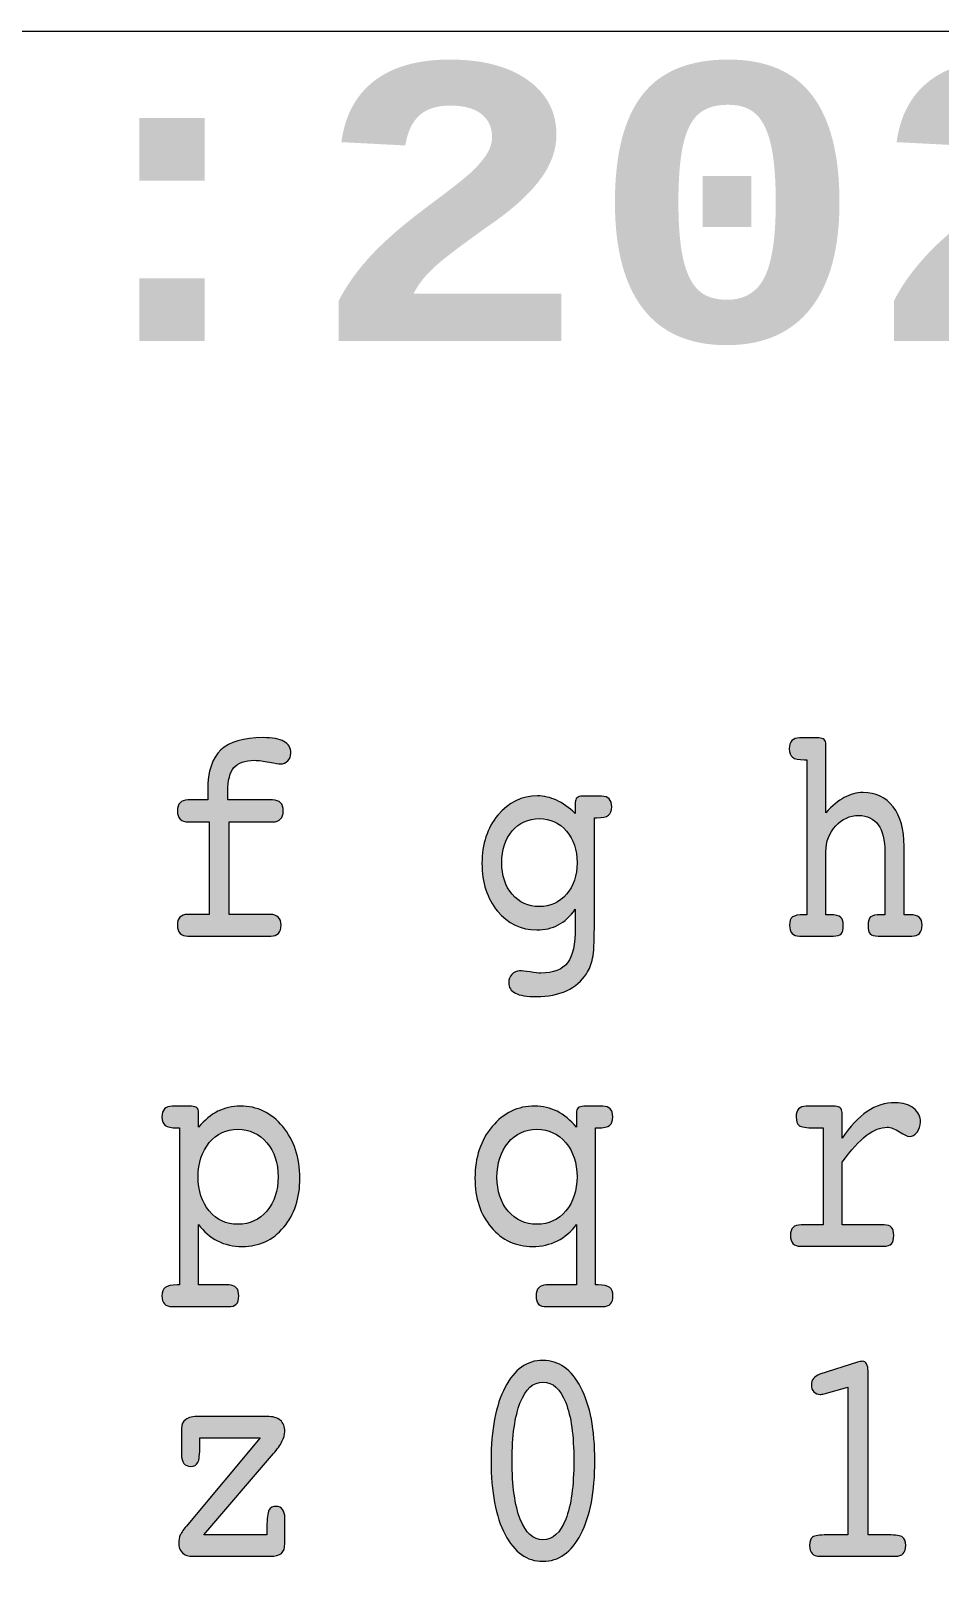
# Model space of a CAD drawing. Header units: inches. Extents: x 3 to 262, y 196 to 297.
# Drawn here: x 62.06 to 90.38, y 242.65 to 291.28 of the extents above; entities that cross this region are included whole.
import ezdxf

# ---------------------------------------------------------------- set-up
doc = ezdxf.new("R2010")
doc.units = ezdxf.units.IN
doc.header["$MEASUREMENT"] = 0
doc.layers.add('Engrave', color=7, linetype='Continuous')
doc.layers.add('LaserCut', color=7, linetype='Continuous')

msp = doc.modelspace()

# ---------------------------------------------------------------- hatches: boundary and pattern name
at = {"layer": 'Engrave', "true_color": 0xffffff}
h = msp.add_hatch(color=7, dxfattribs=at)
h.dxf.hatch_style = 2
edge = h.paths.add_edge_path()
edge.add_spline(control_points=[(69.512, 263.757), (69.62, 263.757), (69.702, 263.729), (69.76, 263.672), (69.816, 263.616), (69.844, 263.532), (69.844, 263.422), (69.844, 263.309), (69.817, 263.224), (69.763, 263.168), (69.709, 263.111), (69.631, 263.083), (69.528, 263.083), (69.528, 263.083), (66.944, 263.083), (66.944, 263.083), (66.836, 263.083), (66.754, 263.111), (66.697, 263.168), (66.64, 263.224), (66.612, 263.309), (66.612, 263.422), (66.612, 263.532), (66.639, 263.616), (66.693, 263.672), (66.747, 263.729), (66.825, 263.757), (66.928, 263.757), (66.928, 263.757), (67.6, 263.757), (67.6, 263.757), (67.6, 263.757), (67.6, 266.64), (67.6, 266.64), (67.6, 266.64), (66.952, 266.64), (66.952, 266.64), (66.844, 266.64), (66.76, 266.67), (66.701, 266.729), (66.642, 266.789), (66.612, 266.874), (66.612, 266.984), (66.612, 267.097), (66.64, 267.182), (66.696, 267.239), (66.75, 267.295), (66.831, 267.324), (66.936, 267.324), (66.936, 267.324), (67.56, 267.324), (67.56, 267.324), (67.56, 267.324), (67.56, 267.644), (67.56, 267.644), (67.56, 268.214), (67.696, 268.627), (67.967, 268.883), (68.239, 269.139), (68.677, 269.267), (69.283, 269.267), (69.578, 269.267), (69.796, 269.228), (69.937, 269.149), (70.078, 269.071), (70.149, 268.948), (70.149, 268.781), (70.149, 268.684), (70.118, 268.604), (70.058, 268.541), (69.997, 268.478), (69.919, 268.446), (69.825, 268.446), (69.777, 268.446), (69.663, 268.465), (69.483, 268.503), (69.302, 268.541), (69.148, 268.56), (69.019, 268.56), (68.721, 268.56), (68.508, 268.485), (68.378, 268.336), (68.249, 268.186), (68.185, 267.939), (68.185, 267.592), (68.185, 267.592), (68.185, 267.324), (68.185, 267.324), (68.185, 267.324), (69.583, 267.324), (69.583, 267.324), (69.691, 267.324), (69.774, 267.295), (69.831, 267.239), (69.887, 267.182), (69.915, 267.097), (69.915, 266.984), (69.915, 266.877), (69.886, 266.793), (69.829, 266.732), (69.771, 266.67), (69.691, 266.64), (69.591, 266.64), (69.591, 266.64), (68.224, 266.64), (68.224, 266.64), (68.224, 266.64), (68.224, 263.757), (68.224, 263.757), (68.224, 263.757), (69.512, 263.757), (69.512, 263.757), (69.512, 263.757), (69.512, 263.757), (69.512, 263.757)], knot_values=[0, 0, 0, 0, 1, 1, 1, 2, 2, 2, 3, 3, 3, 4, 4, 4, 5, 5, 5, 6, 6, 6, 7, 7, 7, 8, 8, 8, 9, 9, 9, 10, 10, 10, 11, 11, 11, 12, 12, 12, 13, 13, 13, 14, 14, 14, 15, 15, 15, 16, 16, 16, 17, 17, 17, 18, 18, 18, 19, 19, 19, 20, 20, 20, 21, 21, 21, 22, 22, 22, 23, 23, 23, 24, 24, 24, 25, 25, 25, 26, 26, 26, 27, 27, 27, 28, 28, 28, 29, 29, 29, 30, 30, 30, 31, 31, 31, 32, 32, 32, 33, 33, 33, 34, 34, 34, 35, 35, 35, 36, 36, 36, 37, 37, 37, 38, 38, 38, 38], degree=3, periodic=1)
h = msp.add_hatch(color=7, dxfattribs=at)
h.dxf.hatch_style = 2
edge = h.paths.add_edge_path()
edge.add_spline(control_points=[(86.235, 263.748), (86.235, 263.748), (86.235, 268.578), (86.235, 268.578), (86.235, 268.578), (86.16, 268.578), (86.16, 268.578), (85.981, 268.578), (85.857, 268.604), (85.79, 268.654), (85.724, 268.705), (85.69, 268.792), (85.69, 268.918), (85.69, 269.031), (85.717, 269.117), (85.77, 269.173), (85.825, 269.23), (85.903, 269.258), (86.005, 269.258), (86.005, 269.258), (86.606, 269.258), (86.606, 269.258), (86.678, 269.258), (86.733, 269.241), (86.772, 269.206), (86.811, 269.172), (86.831, 269.124), (86.831, 269.065), (86.831, 269.065), (86.831, 266.928), (86.831, 266.928), (87.024, 267.141), (87.215, 267.299), (87.403, 267.402), (87.591, 267.504), (87.786, 267.555), (87.989, 267.555), (88.387, 267.555), (88.7, 267.407), (88.927, 267.111), (89.156, 266.816), (89.269, 266.407), (89.269, 265.885), (89.269, 265.885), (89.269, 263.748), (89.269, 263.748), (89.269, 263.748), (89.455, 263.748), (89.455, 263.748), (89.587, 263.748), (89.682, 263.722), (89.74, 263.67), (89.798, 263.618), (89.827, 263.536), (89.827, 263.422), (89.827, 263.309), (89.8, 263.224), (89.748, 263.168), (89.695, 263.111), (89.616, 263.083), (89.511, 263.083), (89.511, 263.083), (88.46, 263.083), (88.46, 263.083), (88.336, 263.083), (88.252, 263.107), (88.209, 263.156), (88.165, 263.204), (88.143, 263.293), (88.143, 263.422), (88.143, 263.548), (88.171, 263.634), (88.225, 263.68), (88.278, 263.725), (88.38, 263.748), (88.531, 263.748), (88.531, 263.748), (88.669, 263.748), (88.669, 263.748), (88.669, 263.748), (88.669, 265.71), (88.669, 265.71), (88.669, 266.078), (88.599, 266.359), (88.46, 266.553), (88.32, 266.746), (88.117, 266.842), (87.851, 266.842), (87.58, 266.842), (87.342, 266.734), (87.137, 266.517), (86.933, 266.3), (86.831, 266.031), (86.831, 265.71), (86.831, 265.71), (86.831, 263.748), (86.831, 263.748), (86.831, 263.748), (86.97, 263.748), (86.97, 263.748), (87.128, 263.748), (87.235, 263.724), (87.29, 263.677), (87.345, 263.63), (87.373, 263.545), (87.373, 263.422), (87.373, 263.293), (87.351, 263.204), (87.308, 263.156), (87.264, 263.107), (87.181, 263.083), (87.057, 263.083), (87.057, 263.083), (86.005, 263.083), (86.005, 263.083), (85.903, 263.083), (85.826, 263.111), (85.774, 263.168), (85.724, 263.224), (85.697, 263.309), (85.697, 263.422), (85.697, 263.548), (85.728, 263.634), (85.79, 263.68), (85.852, 263.725), (85.973, 263.748), (86.152, 263.748), (86.152, 263.748), (86.235, 263.748), (86.235, 263.748), (86.235, 263.748), (86.235, 263.748), (86.235, 263.748)], knot_values=[0, 0, 0, 0, 1, 1, 1, 2, 2, 2, 3, 3, 3, 4, 4, 4, 5, 5, 5, 6, 6, 6, 7, 7, 7, 8, 8, 8, 9, 9, 9, 10, 10, 10, 11, 11, 11, 12, 12, 12, 13, 13, 13, 14, 14, 14, 15, 15, 15, 16, 16, 16, 17, 17, 17, 18, 18, 18, 19, 19, 19, 20, 20, 20, 21, 21, 21, 22, 22, 22, 23, 23, 23, 24, 24, 24, 25, 25, 25, 26, 26, 26, 27, 27, 27, 28, 28, 28, 29, 29, 29, 30, 30, 30, 31, 31, 31, 32, 32, 32, 33, 33, 33, 34, 34, 34, 35, 35, 35, 36, 36, 36, 37, 37, 37, 38, 38, 38, 39, 39, 39, 40, 40, 40, 41, 41, 41, 42, 42, 42, 43, 43, 43, 44, 44, 44, 44], degree=3, periodic=1)
h = msp.add_hatch(color=7, dxfattribs=at)
h.dxf.hatch_style = 2
edge = h.paths.add_edge_path()
edge.add_spline(control_points=[(77.898, 266.743), (77.552, 266.743), (77.271, 266.616), (77.052, 266.361), (76.833, 266.107), (76.724, 265.776), (76.724, 265.371), (76.724, 264.971), (76.833, 264.643), (77.052, 264.387), (77.271, 264.131), (77.552, 264.003), (77.898, 264.003), (78.24, 264.003), (78.521, 264.131), (78.741, 264.387), (78.961, 264.643), (79.071, 264.971), (79.071, 265.371), (79.071, 265.77), (78.961, 266.099), (78.741, 266.357), (78.521, 266.615), (78.24, 266.743), (77.898, 266.743), (77.898, 266.743), (77.898, 266.743), (77.898, 266.743)], knot_values=[0, 0, 0, 0, 1, 1, 1, 2, 2, 2, 3, 3, 3, 4, 4, 4, 5, 5, 5, 6, 6, 6, 7, 7, 7, 8, 8, 8, 9, 9, 9, 9], degree=3, periodic=1)
edge = h.paths.add_edge_path()
edge.add_spline(control_points=[(79.612, 263.333), (79.612, 262.892), (79.594, 262.58), (79.557, 262.396), (79.52, 262.212), (79.457, 262.051), (79.367, 261.913), (79.22, 261.68), (79.013, 261.503), (78.747, 261.382), (78.481, 261.261), (78.168, 261.2), (77.807, 261.2), (77.506, 261.2), (77.287, 261.235), (77.149, 261.304), (77.01, 261.373), (76.941, 261.483), (76.941, 261.635), (76.941, 261.732), (76.975, 261.817), (77.042, 261.891), (77.109, 261.965), (77.189, 262.002), (77.281, 262.002), (77.352, 262.002), (77.461, 261.99), (77.609, 261.967), (77.756, 261.943), (77.869, 261.931), (77.945, 261.931), (78.334, 261.931), (78.611, 262.038), (78.775, 262.252), (78.938, 262.466), (79.019, 262.832), (79.019, 263.351), (79.019, 263.351), (79.019, 263.922), (79.019, 263.922), (78.859, 263.699), (78.681, 263.536), (78.486, 263.432), (78.292, 263.328), (78.067, 263.276), (77.814, 263.276), (77.322, 263.276), (76.914, 263.472), (76.591, 263.863), (76.269, 264.255), (76.108, 264.751), (76.108, 265.352), (76.108, 265.956), (76.274, 266.457), (76.605, 266.854), (76.937, 267.252), (77.348, 267.451), (77.838, 267.451), (78.041, 267.451), (78.239, 267.406), (78.433, 267.317), (78.627, 267.227), (78.822, 267.091), (79.019, 266.908), (79.019, 266.908), (79.019, 267.248), (79.019, 267.248), (79.019, 267.314), (79.037, 267.363), (79.073, 267.395), (79.108, 267.426), (79.165, 267.442), (79.241, 267.442), (79.241, 267.442), (79.838, 267.442), (79.838, 267.442), (79.943, 267.442), (80.022, 267.414), (80.075, 267.359), (80.127, 267.304), (80.153, 267.221), (80.153, 267.111), (80.153, 266.986), (80.121, 266.898), (80.055, 266.847), (79.989, 266.797), (79.865, 266.771), (79.684, 266.771), (79.684, 266.771), (79.612, 266.771), (79.612, 266.771), (79.612, 266.771), (79.612, 263.333), (79.612, 263.333), (79.612, 263.333), (79.612, 263.333), (79.612, 263.333)], knot_values=[0, 0, 0, 0, 1, 1, 1, 2, 2, 2, 3, 3, 3, 4, 4, 4, 5, 5, 5, 6, 6, 6, 7, 7, 7, 8, 8, 8, 9, 9, 9, 10, 10, 10, 11, 11, 11, 12, 12, 12, 13, 13, 13, 14, 14, 14, 15, 15, 15, 16, 16, 16, 17, 17, 17, 18, 18, 18, 19, 19, 19, 20, 20, 20, 21, 21, 21, 22, 22, 22, 23, 23, 23, 24, 24, 24, 25, 25, 25, 26, 26, 26, 27, 27, 27, 28, 28, 28, 29, 29, 29, 30, 30, 30, 31, 31, 31, 32, 32, 32, 32], degree=3, periodic=1)
h = msp.add_hatch(color=7, dxfattribs=at)
h.dxf.hatch_style = 2
edge = h.paths.add_edge_path()
edge.add_spline(control_points=[(67.276, 252.213), (67.276, 252.213), (68.224, 252.213), (68.224, 252.213), (68.324, 252.213), (68.399, 252.185), (68.45, 252.128), (68.499, 252.072), (68.525, 251.987), (68.525, 251.873), (68.525, 251.751), (68.5, 251.664), (68.451, 251.614), (68.403, 251.564), (68.317, 251.539), (68.193, 251.539), (68.193, 251.539), (66.45, 251.539), (66.45, 251.539), (66.345, 251.539), (66.265, 251.567), (66.211, 251.623), (66.157, 251.68), (66.13, 251.763), (66.13, 251.873), (66.13, 251.999), (66.164, 252.087), (66.231, 252.138), (66.298, 252.188), (66.423, 252.213), (66.604, 252.213), (66.604, 252.213), (66.68, 252.213), (66.68, 252.213), (66.68, 252.213), (66.68, 257.11), (66.68, 257.11), (66.68, 257.11), (66.604, 257.11), (66.604, 257.11), (66.423, 257.11), (66.298, 257.135), (66.231, 257.186), (66.164, 257.236), (66.13, 257.324), (66.13, 257.45), (66.13, 257.56), (66.157, 257.642), (66.211, 257.697), (66.265, 257.752), (66.345, 257.78), (66.45, 257.78), (66.45, 257.78), (67.051, 257.78), (67.051, 257.78), (67.13, 257.78), (67.187, 257.764), (67.223, 257.733), (67.258, 257.701), (67.276, 257.653), (67.276, 257.587), (67.276, 257.587), (67.276, 257.129), (67.276, 257.129), (67.455, 257.349), (67.653, 257.514), (67.871, 257.624), (68.088, 257.734), (68.322, 257.789), (68.572, 257.789), (69.102, 257.789), (69.544, 257.575), (69.9, 257.148), (70.256, 256.72), (70.433, 256.184), (70.433, 255.539), (70.433, 254.92), (70.265, 254.41), (69.928, 254.011), (69.59, 253.611), (69.159, 253.412), (68.635, 253.412), (68.356, 253.412), (68.099, 253.47), (67.865, 253.588), (67.631, 253.706), (67.434, 253.875), (67.276, 254.096), (67.276, 254.096), (67.276, 252.213), (67.276, 252.213), (67.276, 252.213), (67.276, 252.213), (67.276, 252.213)], knot_values=[0, 0, 0, 0, 1, 1, 1, 2, 2, 2, 3, 3, 3, 4, 4, 4, 5, 5, 5, 6, 6, 6, 7, 7, 7, 8, 8, 8, 9, 9, 9, 10, 10, 10, 11, 11, 11, 12, 12, 12, 13, 13, 13, 14, 14, 14, 15, 15, 15, 16, 16, 16, 17, 17, 17, 18, 18, 18, 19, 19, 19, 20, 20, 20, 21, 21, 21, 22, 22, 22, 23, 23, 23, 24, 24, 24, 25, 25, 25, 26, 26, 26, 27, 27, 27, 28, 28, 28, 29, 29, 29, 30, 30, 30, 31, 31, 31, 31], degree=3, periodic=1)
edge = h.paths.add_edge_path()
edge.add_spline(control_points=[(68.501, 254.105), (68.867, 254.105), (69.168, 254.243), (69.402, 254.518), (69.636, 254.793), (69.753, 255.149), (69.753, 255.586), (69.753, 256.014), (69.636, 256.367), (69.4, 256.645), (69.164, 256.924), (68.865, 257.063), (68.501, 257.063), (68.138, 257.063), (67.839, 256.925), (67.608, 256.648), (67.376, 256.371), (67.26, 256.017), (67.26, 255.586), (67.26, 255.152), (67.376, 254.797), (67.606, 254.52), (67.837, 254.243), (68.135, 254.105), (68.501, 254.105), (68.501, 254.105), (68.501, 254.105), (68.501, 254.105)], knot_values=[0, 0, 0, 0, 1, 1, 1, 2, 2, 2, 3, 3, 3, 4, 4, 4, 5, 5, 5, 6, 6, 6, 7, 7, 7, 8, 8, 8, 9, 9, 9, 9], degree=3, periodic=1)
h = msp.add_hatch(color=7, dxfattribs=at)
h.dxf.hatch_style = 2
edge = h.paths.add_edge_path()
edge.add_spline(control_points=[(76.577, 255.567), (76.577, 255.14), (76.694, 254.789), (76.925, 254.515), (77.157, 254.242), (77.456, 254.105), (77.823, 254.105), (78.188, 254.105), (78.488, 254.244), (78.722, 254.522), (78.955, 254.801), (79.071, 255.155), (79.071, 255.586), (79.071, 256.014), (78.955, 256.367), (78.722, 256.645), (78.488, 256.924), (78.188, 257.063), (77.823, 257.063), (77.454, 257.063), (77.154, 256.923), (76.923, 256.643), (76.693, 256.363), (76.577, 256.005), (76.577, 255.567), (76.577, 255.567), (76.577, 255.567), (76.577, 255.567)], knot_values=[0, 0, 0, 0, 1, 1, 1, 2, 2, 2, 3, 3, 3, 4, 4, 4, 5, 5, 5, 6, 6, 6, 7, 7, 7, 8, 8, 8, 9, 9, 9, 9], degree=3, periodic=1)
edge = h.paths.add_edge_path()
edge.add_spline(control_points=[(79.055, 252.213), (79.055, 252.213), (79.055, 254.096), (79.055, 254.096), (78.892, 253.875), (78.693, 253.706), (78.458, 253.588), (78.224, 253.47), (77.966, 253.412), (77.684, 253.412), (77.165, 253.412), (76.737, 253.611), (76.398, 254.011), (76.059, 254.41), (75.89, 254.92), (75.89, 255.539), (75.89, 256.187), (76.068, 256.724), (76.426, 257.15), (76.783, 257.576), (77.227, 257.789), (77.759, 257.789), (78.006, 257.789), (78.239, 257.734), (78.454, 257.624), (78.671, 257.514), (78.871, 257.349), (79.055, 257.129), (79.055, 257.129), (79.055, 257.587), (79.055, 257.587), (79.055, 257.653), (79.073, 257.701), (79.108, 257.733), (79.144, 257.764), (79.201, 257.78), (79.28, 257.78), (79.28, 257.78), (79.877, 257.78), (79.877, 257.78), (79.983, 257.78), (80.06, 257.753), (80.11, 257.7), (80.16, 257.646), (80.185, 257.563), (80.185, 257.45), (80.185, 257.324), (80.153, 257.236), (80.089, 257.186), (80.024, 257.135), (79.903, 257.11), (79.727, 257.11), (79.727, 257.11), (79.652, 257.11), (79.652, 257.11), (79.652, 257.11), (79.652, 252.213), (79.652, 252.213), (79.652, 252.213), (79.727, 252.213), (79.727, 252.213), (79.906, 252.213), (80.029, 252.188), (80.094, 252.138), (80.16, 252.087), (80.193, 251.999), (80.193, 251.873), (80.193, 251.763), (80.167, 251.68), (80.114, 251.623), (80.062, 251.567), (79.983, 251.539), (79.877, 251.539), (79.877, 251.539), (78.131, 251.539), (78.131, 251.539), (78.006, 251.539), (77.92, 251.564), (77.871, 251.614), (77.823, 251.664), (77.798, 251.751), (77.798, 251.873), (77.798, 251.987), (77.825, 252.072), (77.878, 252.128), (77.931, 252.185), (78.006, 252.213), (78.107, 252.213), (78.107, 252.213), (79.055, 252.213), (79.055, 252.213), (79.055, 252.213), (79.055, 252.213), (79.055, 252.213)], knot_values=[0, 0, 0, 0, 1, 1, 1, 2, 2, 2, 3, 3, 3, 4, 4, 4, 5, 5, 5, 6, 6, 6, 7, 7, 7, 8, 8, 8, 9, 9, 9, 10, 10, 10, 11, 11, 11, 12, 12, 12, 13, 13, 13, 14, 14, 14, 15, 15, 15, 16, 16, 16, 17, 17, 17, 18, 18, 18, 19, 19, 19, 20, 20, 20, 21, 21, 21, 22, 22, 22, 23, 23, 23, 24, 24, 24, 25, 25, 25, 26, 26, 26, 27, 27, 27, 28, 28, 28, 29, 29, 29, 30, 30, 30, 31, 31, 31, 31], degree=3, periodic=1)
h = msp.add_hatch(color=7, dxfattribs=at)
h.dxf.hatch_style = 2
edge = h.paths.add_edge_path()
edge.add_spline(control_points=[(87.334, 254.086), (87.334, 254.086), (88.646, 254.086), (88.646, 254.086), (88.748, 254.086), (88.823, 254.06), (88.872, 254.008), (88.921, 253.956), (88.945, 253.874), (88.945, 253.76), (88.945, 253.632), (88.923, 253.543), (88.876, 253.494), (88.83, 253.445), (88.746, 253.421), (88.622, 253.421), (88.622, 253.421), (86.037, 253.421), (86.037, 253.421), (85.935, 253.421), (85.856, 253.449), (85.804, 253.506), (85.752, 253.562), (85.725, 253.647), (85.725, 253.76), (85.725, 253.87), (85.752, 253.952), (85.806, 254.006), (85.86, 254.059), (85.944, 254.086), (86.057, 254.086), (86.057, 254.086), (86.745, 254.086), (86.745, 254.086), (86.745, 254.086), (86.745, 257.11), (86.745, 257.11), (86.745, 257.11), (86.476, 257.11), (86.476, 257.11), (86.22, 257.11), (86.061, 257.134), (85.998, 257.183), (85.935, 257.232), (85.903, 257.321), (85.903, 257.45), (85.903, 257.56), (85.929, 257.642), (85.981, 257.697), (86.031, 257.752), (86.109, 257.78), (86.215, 257.78), (86.215, 257.78), (87.116, 257.78), (87.116, 257.78), (87.187, 257.78), (87.241, 257.763), (87.278, 257.731), (87.315, 257.697), (87.334, 257.649), (87.334, 257.587), (87.334, 257.587), (87.334, 256.784), (87.334, 256.784), (87.584, 257.159), (87.844, 257.437), (88.116, 257.619), (88.387, 257.802), (88.679, 257.893), (88.993, 257.893), (89.228, 257.893), (89.417, 257.836), (89.562, 257.723), (89.707, 257.61), (89.779, 257.464), (89.779, 257.285), (89.779, 257.168), (89.743, 257.065), (89.671, 256.976), (89.599, 256.886), (89.519, 256.841), (89.432, 256.841), (89.371, 256.841), (89.269, 256.889), (89.125, 256.985), (88.982, 257.081), (88.853, 257.129), (88.74, 257.129), (88.535, 257.129), (88.318, 257.042), (88.09, 256.867), (87.862, 256.693), (87.61, 256.417), (87.334, 256.039), (87.334, 256.039), (87.334, 254.086), (87.334, 254.086), (87.334, 254.086), (87.334, 254.086), (87.334, 254.086)], knot_values=[0, 0, 0, 0, 1, 1, 1, 2, 2, 2, 3, 3, 3, 4, 4, 4, 5, 5, 5, 6, 6, 6, 7, 7, 7, 8, 8, 8, 9, 9, 9, 10, 10, 10, 11, 11, 11, 12, 12, 12, 13, 13, 13, 14, 14, 14, 15, 15, 15, 16, 16, 16, 17, 17, 17, 18, 18, 18, 19, 19, 19, 20, 20, 20, 21, 21, 21, 22, 22, 22, 23, 23, 23, 24, 24, 24, 25, 25, 25, 26, 26, 26, 27, 27, 27, 28, 28, 28, 29, 29, 29, 30, 30, 30, 31, 31, 31, 32, 32, 32, 33, 33, 33, 33], degree=3, periodic=1)
h = msp.add_hatch(color=7, dxfattribs=at)
h.dxf.hatch_style = 2
edge = h.paths.add_edge_path()
edge.add_spline(control_points=[(78.008, 249.189), (77.705, 249.189), (77.47, 248.975), (77.301, 248.547), (77.132, 248.12), (77.048, 247.516), (77.048, 246.736), (77.048, 245.953), (77.132, 245.347), (77.301, 244.917), (77.47, 244.488), (77.705, 244.273), (78.008, 244.273), (78.314, 244.273), (78.551, 244.488), (78.72, 244.917), (78.888, 245.347), (78.972, 245.953), (78.972, 246.736), (78.972, 247.516), (78.888, 248.12), (78.72, 248.547), (78.551, 248.975), (78.314, 249.189), (78.008, 249.189), (78.008, 249.189), (78.008, 249.189), (78.008, 249.189)], knot_values=[0, 0, 0, 0, 1, 1, 1, 2, 2, 2, 3, 3, 3, 4, 4, 4, 5, 5, 5, 6, 6, 6, 7, 7, 7, 8, 8, 8, 9, 9, 9, 9], degree=3, periodic=1)
edge = h.paths.add_edge_path()
edge.add_spline(control_points=[(78.008, 243.604), (77.513, 243.604), (77.12, 243.883), (76.828, 244.441), (76.537, 244.999), (76.392, 245.764), (76.392, 246.736), (76.392, 247.705), (76.537, 248.468), (76.828, 249.026), (77.12, 249.585), (77.513, 249.864), (78.008, 249.864), (78.503, 249.864), (78.897, 249.584), (79.19, 249.024), (79.482, 248.464), (79.628, 247.701), (79.628, 246.736), (79.628, 245.77), (79.482, 245.007), (79.19, 244.446), (78.897, 243.884), (78.503, 243.604), (78.008, 243.604), (78.008, 243.604), (78.008, 243.604), (78.008, 243.604)], knot_values=[0, 0, 0, 0, 1, 1, 1, 2, 2, 2, 3, 3, 3, 4, 4, 4, 5, 5, 5, 6, 6, 6, 7, 7, 7, 8, 8, 8, 9, 9, 9, 9], degree=3, periodic=1)
h = msp.add_hatch(color=7, dxfattribs=at)
h.dxf.hatch_style = 2
edge = h.paths.add_edge_path()
edge.add_spline(control_points=[(86.776, 248.821), (86.742, 248.815), (86.716, 248.81), (86.699, 248.807), (86.682, 248.804), (86.667, 248.803), (86.654, 248.803), (86.572, 248.803), (86.506, 248.83), (86.455, 248.885), (86.403, 248.94), (86.377, 249.013), (86.377, 249.104), (86.377, 249.18), (86.399, 249.246), (86.444, 249.302), (86.489, 249.359), (86.554, 249.401), (86.638, 249.43), (86.638, 249.43), (87.811, 249.807), (87.811, 249.807), (87.84, 249.817), (87.869, 249.824), (87.897, 249.828), (87.924, 249.833), (87.952, 249.835), (87.981, 249.835), (88.032, 249.835), (88.071, 249.808), (88.1, 249.753), (88.129, 249.698), (88.143, 249.623), (88.143, 249.529), (88.143, 249.529), (88.143, 244.425), (88.143, 244.425), (88.143, 244.425), (88.776, 244.425), (88.776, 244.425), (89.01, 244.425), (89.159, 244.402), (89.222, 244.356), (89.285, 244.31), (89.317, 244.225), (89.317, 244.099), (89.317, 243.986), (89.291, 243.901), (89.238, 243.844), (89.185, 243.787), (89.106, 243.759), (89.001, 243.759), (89.001, 243.759), (86.638, 243.759), (86.638, 243.759), (86.532, 243.759), (86.454, 243.787), (86.401, 243.844), (86.348, 243.901), (86.322, 243.986), (86.322, 244.099), (86.322, 244.225), (86.353, 244.31), (86.417, 244.356), (86.48, 244.402), (86.629, 244.425), (86.863, 244.425), (86.863, 244.425), (87.519, 244.425), (87.519, 244.425), (87.519, 244.425), (87.519, 249.034), (87.519, 249.034), (87.519, 249.034), (86.776, 248.821), (86.776, 248.821), (86.776, 248.821), (86.776, 248.821), (86.776, 248.821)], knot_values=[0, 0, 0, 0, 1, 1, 1, 2, 2, 2, 3, 3, 3, 4, 4, 4, 5, 5, 5, 6, 6, 6, 7, 7, 7, 8, 8, 8, 9, 9, 9, 10, 10, 10, 11, 11, 11, 12, 12, 12, 13, 13, 13, 14, 14, 14, 15, 15, 15, 16, 16, 16, 17, 17, 17, 18, 18, 18, 19, 19, 19, 20, 20, 20, 21, 21, 21, 22, 22, 22, 23, 23, 23, 24, 24, 24, 25, 25, 25, 26, 26, 26, 26], degree=3, periodic=1)
h = msp.add_hatch(color=7, dxfattribs=at)
h.dxf.hatch_style = 2
edge = h.paths.add_edge_path()
edge.add_spline(control_points=[(67.438, 244.425), (67.438, 244.425), (69.405, 244.425), (69.405, 244.425), (69.405, 244.425), (69.405, 244.67), (69.405, 244.67), (69.405, 244.94), (69.426, 245.116), (69.467, 245.196), (69.508, 245.276), (69.583, 245.316), (69.69, 245.316), (69.782, 245.316), (69.851, 245.285), (69.895, 245.222), (69.94, 245.159), (69.963, 245.064), (69.963, 244.939), (69.963, 244.939), (69.963, 244.155), (69.963, 244.155), (69.963, 244.014), (69.929, 243.913), (69.86, 243.851), (69.791, 243.79), (69.671, 243.759), (69.496, 243.759), (69.496, 243.759), (67.106, 243.759), (67.106, 243.759), (66.959, 243.759), (66.846, 243.795), (66.77, 243.868), (66.694, 243.94), (66.656, 244.045), (66.656, 244.184), (66.656, 244.269), (66.672, 244.349), (66.705, 244.425), (66.738, 244.5), (66.815, 244.61), (66.936, 244.755), (66.936, 244.755), (69.197, 247.448), (69.197, 247.448), (69.197, 247.448), (67.312, 247.448), (67.312, 247.448), (67.312, 247.448), (67.312, 247.208), (67.312, 247.208), (67.312, 246.934), (67.291, 246.758), (67.25, 246.68), (67.21, 246.601), (67.135, 246.561), (67.027, 246.561), (66.933, 246.561), (66.861, 246.593), (66.814, 246.656), (66.766, 246.719), (66.742, 246.813), (66.742, 246.939), (66.742, 246.939), (66.742, 247.741), (66.742, 247.741), (66.742, 247.87), (66.786, 247.965), (66.875, 248.026), (66.963, 248.088), (67.102, 248.118), (67.292, 248.118), (67.292, 248.118), (69.405, 248.118), (69.405, 248.118), (69.59, 248.118), (69.729, 248.078), (69.822, 247.998), (69.916, 247.918), (69.963, 247.799), (69.963, 247.642), (69.963, 247.55), (69.933, 247.447), (69.874, 247.333), (69.815, 247.218), (69.726, 247.093), (69.607, 246.958), (69.607, 246.958), (67.438, 244.425), (67.438, 244.425), (67.438, 244.425), (67.438, 244.425), (67.438, 244.425)], knot_values=[0, 0, 0, 0, 1, 1, 1, 2, 2, 2, 3, 3, 3, 4, 4, 4, 5, 5, 5, 6, 6, 6, 7, 7, 7, 8, 8, 8, 9, 9, 9, 10, 10, 10, 11, 11, 11, 12, 12, 12, 13, 13, 13, 14, 14, 14, 15, 15, 15, 16, 16, 16, 17, 17, 17, 18, 18, 18, 19, 19, 19, 20, 20, 20, 21, 21, 21, 22, 22, 22, 23, 23, 23, 24, 24, 24, 25, 25, 25, 26, 26, 26, 27, 27, 27, 28, 28, 28, 29, 29, 29, 30, 30, 30, 31, 31, 31, 31], degree=3, periodic=1)

# ---------------------------------------------------------------- linework, layer by layer
at = {"layer": 'Engrave', "lineweight": 0}
for points, knots in [([(69.512, 263.757), (69.62, 263.757), (69.702, 263.729), (69.76, 263.672), (69.816, 263.616), (69.844, 263.532), (69.844, 263.422), (69.844, 263.309), (69.817, 263.224), (69.763, 263.168), (69.709, 263.111), (69.631, 263.083), (69.528, 263.083), (69.528, 263.083), (66.944, 263.083), (66.944, 263.083), (66.836, 263.083), (66.754, 263.111), (66.697, 263.168), (66.64, 263.224), (66.612, 263.309), (66.612, 263.422), (66.612, 263.532), (66.639, 263.616), (66.693, 263.672), (66.747, 263.729), (66.825, 263.757), (66.928, 263.757), (66.928, 263.757), (67.6, 263.757), (67.6, 263.757), (67.6, 263.757), (67.6, 266.64), (67.6, 266.64), (67.6, 266.64), (66.952, 266.64), (66.952, 266.64), (66.844, 266.64), (66.76, 266.67), (66.701, 266.729), (66.642, 266.789), (66.612, 266.874), (66.612, 266.984), (66.612, 267.097), (66.64, 267.182), (66.696, 267.239), (66.75, 267.295), (66.831, 267.324), (66.936, 267.324), (66.936, 267.324), (67.56, 267.324), (67.56, 267.324), (67.56, 267.324), (67.56, 267.644), (67.56, 267.644), (67.56, 268.214), (67.696, 268.627), (67.967, 268.883), (68.239, 269.139), (68.677, 269.267), (69.283, 269.267), (69.578, 269.267), (69.796, 269.228), (69.937, 269.149), (70.078, 269.071), (70.149, 268.948), (70.149, 268.781), (70.149, 268.684), (70.118, 268.604), (70.058, 268.541), (69.997, 268.478), (69.919, 268.446), (69.825, 268.446), (69.777, 268.446), (69.663, 268.465), (69.483, 268.503), (69.302, 268.541), (69.148, 268.56), (69.019, 268.56), (68.721, 268.56), (68.508, 268.485), (68.378, 268.336), (68.249, 268.186), (68.185, 267.939), (68.185, 267.592), (68.185, 267.592), (68.185, 267.324), (68.185, 267.324), (68.185, 267.324), (69.583, 267.324), (69.583, 267.324), (69.691, 267.324), (69.774, 267.295), (69.831, 267.239), (69.887, 267.182), (69.915, 267.097), (69.915, 266.984), (69.915, 266.877), (69.886, 266.793), (69.829, 266.732), (69.771, 266.67), (69.691, 266.64), (69.591, 266.64), (69.591, 266.64), (68.224, 266.64), (68.224, 266.64), (68.224, 266.64), (68.224, 263.757), (68.224, 263.757), (68.224, 263.757), (69.512, 263.757), (69.512, 263.757), (69.512, 263.757), (69.512, 263.757), (69.512, 263.757)], [0, 0, 0, 0, 1, 1, 1, 2, 2, 2, 3, 3, 3, 4, 4, 4, 5, 5, 5, 6, 6, 6, 7, 7, 7, 8, 8, 8, 9, 9, 9, 10, 10, 10, 11, 11, 11, 12, 12, 12, 13, 13, 13, 14, 14, 14, 15, 15, 15, 16, 16, 16, 17, 17, 17, 18, 18, 18, 19, 19, 19, 20, 20, 20, 21, 21, 21, 22, 22, 22, 23, 23, 23, 24, 24, 24, 25, 25, 25, 26, 26, 26, 27, 27, 27, 28, 28, 28, 29, 29, 29, 30, 30, 30, 31, 31, 31, 32, 32, 32, 33, 33, 33, 34, 34, 34, 35, 35, 35, 36, 36, 36, 37, 37, 37, 38, 38, 38, 38]), ([(86.235, 263.748), (86.235, 263.748), (86.235, 268.578), (86.235, 268.578), (86.235, 268.578), (86.16, 268.578), (86.16, 268.578), (85.981, 268.578), (85.857, 268.604), (85.79, 268.654), (85.724, 268.705), (85.69, 268.792), (85.69, 268.918), (85.69, 269.031), (85.717, 269.117), (85.77, 269.173), (85.825, 269.23), (85.903, 269.258), (86.005, 269.258), (86.005, 269.258), (86.606, 269.258), (86.606, 269.258), (86.678, 269.258), (86.733, 269.241), (86.772, 269.206), (86.811, 269.172), (86.831, 269.124), (86.831, 269.065), (86.831, 269.065), (86.831, 266.928), (86.831, 266.928), (87.024, 267.141), (87.215, 267.299), (87.403, 267.402), (87.591, 267.504), (87.786, 267.555), (87.989, 267.555), (88.387, 267.555), (88.7, 267.407), (88.927, 267.111), (89.156, 266.816), (89.269, 266.407), (89.269, 265.885), (89.269, 265.885), (89.269, 263.748), (89.269, 263.748), (89.269, 263.748), (89.455, 263.748), (89.455, 263.748), (89.587, 263.748), (89.682, 263.722), (89.74, 263.67), (89.798, 263.618), (89.827, 263.536), (89.827, 263.422), (89.827, 263.309), (89.8, 263.224), (89.748, 263.168), (89.695, 263.111), (89.616, 263.083), (89.511, 263.083), (89.511, 263.083), (88.46, 263.083), (88.46, 263.083), (88.336, 263.083), (88.252, 263.107), (88.209, 263.156), (88.165, 263.204), (88.143, 263.293), (88.143, 263.422), (88.143, 263.548), (88.171, 263.634), (88.225, 263.68), (88.278, 263.725), (88.38, 263.748), (88.531, 263.748), (88.531, 263.748), (88.669, 263.748), (88.669, 263.748), (88.669, 263.748), (88.669, 265.71), (88.669, 265.71), (88.669, 266.078), (88.599, 266.359), (88.46, 266.553), (88.32, 266.746), (88.117, 266.842), (87.851, 266.842), (87.58, 266.842), (87.342, 266.734), (87.137, 266.517), (86.933, 266.3), (86.831, 266.031), (86.831, 265.71), (86.831, 265.71), (86.831, 263.748), (86.831, 263.748), (86.831, 263.748), (86.97, 263.748), (86.97, 263.748), (87.128, 263.748), (87.235, 263.724), (87.29, 263.677), (87.345, 263.63), (87.373, 263.545), (87.373, 263.422), (87.373, 263.293), (87.351, 263.204), (87.308, 263.156), (87.264, 263.107), (87.181, 263.083), (87.057, 263.083), (87.057, 263.083), (86.005, 263.083), (86.005, 263.083), (85.903, 263.083), (85.826, 263.111), (85.774, 263.168), (85.724, 263.224), (85.697, 263.309), (85.697, 263.422), (85.697, 263.548), (85.728, 263.634), (85.79, 263.68), (85.852, 263.725), (85.973, 263.748), (86.152, 263.748), (86.152, 263.748), (86.235, 263.748), (86.235, 263.748), (86.235, 263.748), (86.235, 263.748), (86.235, 263.748)], [0, 0, 0, 0, 1, 1, 1, 2, 2, 2, 3, 3, 3, 4, 4, 4, 5, 5, 5, 6, 6, 6, 7, 7, 7, 8, 8, 8, 9, 9, 9, 10, 10, 10, 11, 11, 11, 12, 12, 12, 13, 13, 13, 14, 14, 14, 15, 15, 15, 16, 16, 16, 17, 17, 17, 18, 18, 18, 19, 19, 19, 20, 20, 20, 21, 21, 21, 22, 22, 22, 23, 23, 23, 24, 24, 24, 25, 25, 25, 26, 26, 26, 27, 27, 27, 28, 28, 28, 29, 29, 29, 30, 30, 30, 31, 31, 31, 32, 32, 32, 33, 33, 33, 34, 34, 34, 35, 35, 35, 36, 36, 36, 37, 37, 37, 38, 38, 38, 39, 39, 39, 40, 40, 40, 41, 41, 41, 42, 42, 42, 43, 43, 43, 44, 44, 44, 44]), ([(79.612, 263.333), (79.612, 262.892), (79.594, 262.58), (79.557, 262.396), (79.52, 262.212), (79.457, 262.051), (79.367, 261.913), (79.22, 261.68), (79.013, 261.503), (78.747, 261.382), (78.481, 261.261), (78.168, 261.2), (77.807, 261.2), (77.506, 261.2), (77.287, 261.235), (77.149, 261.304), (77.01, 261.373), (76.941, 261.483), (76.941, 261.635), (76.941, 261.732), (76.975, 261.817), (77.042, 261.891), (77.109, 261.965), (77.189, 262.002), (77.281, 262.002), (77.352, 262.002), (77.461, 261.99), (77.609, 261.967), (77.756, 261.943), (77.869, 261.931), (77.945, 261.931), (78.334, 261.931), (78.611, 262.038), (78.775, 262.252), (78.938, 262.466), (79.019, 262.832), (79.019, 263.351), (79.019, 263.351), (79.019, 263.922), (79.019, 263.922), (78.859, 263.699), (78.681, 263.536), (78.486, 263.432), (78.292, 263.328), (78.067, 263.276), (77.814, 263.276), (77.322, 263.276), (76.914, 263.472), (76.591, 263.863), (76.269, 264.255), (76.108, 264.751), (76.108, 265.352), (76.108, 265.956), (76.274, 266.457), (76.605, 266.854), (76.937, 267.252), (77.348, 267.451), (77.838, 267.451), (78.041, 267.451), (78.239, 267.406), (78.433, 267.317), (78.627, 267.227), (78.822, 267.091), (79.019, 266.908), (79.019, 266.908), (79.019, 267.248), (79.019, 267.248), (79.019, 267.314), (79.037, 267.363), (79.073, 267.395), (79.108, 267.426), (79.165, 267.442), (79.241, 267.442), (79.241, 267.442), (79.838, 267.442), (79.838, 267.442), (79.943, 267.442), (80.022, 267.414), (80.075, 267.359), (80.127, 267.304), (80.153, 267.221), (80.153, 267.111), (80.153, 266.986), (80.121, 266.898), (80.055, 266.847), (79.989, 266.797), (79.865, 266.771), (79.684, 266.771), (79.684, 266.771), (79.612, 266.771), (79.612, 266.771), (79.612, 266.771), (79.612, 263.333), (79.612, 263.333), (79.612, 263.333), (79.612, 263.333), (79.612, 263.333)], [0, 0, 0, 0, 1, 1, 1, 2, 2, 2, 3, 3, 3, 4, 4, 4, 5, 5, 5, 6, 6, 6, 7, 7, 7, 8, 8, 8, 9, 9, 9, 10, 10, 10, 11, 11, 11, 12, 12, 12, 13, 13, 13, 14, 14, 14, 15, 15, 15, 16, 16, 16, 17, 17, 17, 18, 18, 18, 19, 19, 19, 20, 20, 20, 21, 21, 21, 22, 22, 22, 23, 23, 23, 24, 24, 24, 25, 25, 25, 26, 26, 26, 27, 27, 27, 28, 28, 28, 29, 29, 29, 30, 30, 30, 31, 31, 31, 32, 32, 32, 32]), ([(77.898, 266.743), (77.552, 266.743), (77.271, 266.616), (77.052, 266.361), (76.833, 266.107), (76.724, 265.776), (76.724, 265.371), (76.724, 264.971), (76.833, 264.643), (77.052, 264.387), (77.271, 264.131), (77.552, 264.003), (77.898, 264.003), (78.24, 264.003), (78.521, 264.131), (78.741, 264.387), (78.961, 264.643), (79.071, 264.971), (79.071, 265.371), (79.071, 265.77), (78.961, 266.099), (78.741, 266.357), (78.521, 266.615), (78.24, 266.743), (77.898, 266.743), (77.898, 266.743), (77.898, 266.743), (77.898, 266.743)], [0, 0, 0, 0, 1, 1, 1, 2, 2, 2, 3, 3, 3, 4, 4, 4, 5, 5, 5, 6, 6, 6, 7, 7, 7, 8, 8, 8, 9, 9, 9, 9]), ([(67.276, 252.213), (67.276, 252.213), (68.224, 252.213), (68.224, 252.213), (68.324, 252.213), (68.399, 252.185), (68.45, 252.128), (68.499, 252.072), (68.525, 251.987), (68.525, 251.873), (68.525, 251.751), (68.5, 251.664), (68.451, 251.614), (68.403, 251.564), (68.317, 251.539), (68.193, 251.539), (68.193, 251.539), (66.45, 251.539), (66.45, 251.539), (66.345, 251.539), (66.265, 251.567), (66.211, 251.623), (66.157, 251.68), (66.13, 251.763), (66.13, 251.873), (66.13, 251.999), (66.164, 252.087), (66.231, 252.138), (66.298, 252.188), (66.423, 252.213), (66.604, 252.213), (66.604, 252.213), (66.68, 252.213), (66.68, 252.213), (66.68, 252.213), (66.68, 257.11), (66.68, 257.11), (66.68, 257.11), (66.604, 257.11), (66.604, 257.11), (66.423, 257.11), (66.298, 257.135), (66.231, 257.186), (66.164, 257.236), (66.13, 257.324), (66.13, 257.45), (66.13, 257.56), (66.157, 257.642), (66.211, 257.697), (66.265, 257.752), (66.345, 257.78), (66.45, 257.78), (66.45, 257.78), (67.051, 257.78), (67.051, 257.78), (67.13, 257.78), (67.187, 257.764), (67.223, 257.733), (67.258, 257.701), (67.276, 257.653), (67.276, 257.587), (67.276, 257.587), (67.276, 257.129), (67.276, 257.129), (67.455, 257.349), (67.653, 257.514), (67.871, 257.624), (68.088, 257.734), (68.322, 257.789), (68.572, 257.789), (69.102, 257.789), (69.544, 257.575), (69.9, 257.148), (70.256, 256.72), (70.433, 256.184), (70.433, 255.539), (70.433, 254.92), (70.265, 254.41), (69.928, 254.011), (69.59, 253.611), (69.159, 253.412), (68.635, 253.412), (68.356, 253.412), (68.099, 253.47), (67.865, 253.588), (67.631, 253.706), (67.434, 253.875), (67.276, 254.096), (67.276, 254.096), (67.276, 252.213), (67.276, 252.213), (67.276, 252.213), (67.276, 252.213), (67.276, 252.213)], [0, 0, 0, 0, 1, 1, 1, 2, 2, 2, 3, 3, 3, 4, 4, 4, 5, 5, 5, 6, 6, 6, 7, 7, 7, 8, 8, 8, 9, 9, 9, 10, 10, 10, 11, 11, 11, 12, 12, 12, 13, 13, 13, 14, 14, 14, 15, 15, 15, 16, 16, 16, 17, 17, 17, 18, 18, 18, 19, 19, 19, 20, 20, 20, 21, 21, 21, 22, 22, 22, 23, 23, 23, 24, 24, 24, 25, 25, 25, 26, 26, 26, 27, 27, 27, 28, 28, 28, 29, 29, 29, 30, 30, 30, 31, 31, 31, 31]), ([(79.055, 252.213), (79.055, 252.213), (79.055, 254.096), (79.055, 254.096), (78.892, 253.875), (78.693, 253.706), (78.458, 253.588), (78.224, 253.47), (77.966, 253.412), (77.684, 253.412), (77.165, 253.412), (76.737, 253.611), (76.398, 254.011), (76.059, 254.41), (75.89, 254.92), (75.89, 255.539), (75.89, 256.187), (76.068, 256.724), (76.426, 257.15), (76.783, 257.576), (77.227, 257.789), (77.759, 257.789), (78.006, 257.789), (78.239, 257.734), (78.454, 257.624), (78.671, 257.514), (78.871, 257.349), (79.055, 257.129), (79.055, 257.129), (79.055, 257.587), (79.055, 257.587), (79.055, 257.653), (79.073, 257.701), (79.108, 257.733), (79.144, 257.764), (79.201, 257.78), (79.28, 257.78), (79.28, 257.78), (79.877, 257.78), (79.877, 257.78), (79.983, 257.78), (80.06, 257.753), (80.11, 257.7), (80.16, 257.646), (80.185, 257.563), (80.185, 257.45), (80.185, 257.324), (80.153, 257.236), (80.089, 257.186), (80.024, 257.135), (79.903, 257.11), (79.727, 257.11), (79.727, 257.11), (79.652, 257.11), (79.652, 257.11), (79.652, 257.11), (79.652, 252.213), (79.652, 252.213), (79.652, 252.213), (79.727, 252.213), (79.727, 252.213), (79.906, 252.213), (80.029, 252.188), (80.094, 252.138), (80.16, 252.087), (80.193, 251.999), (80.193, 251.873), (80.193, 251.763), (80.167, 251.68), (80.114, 251.623), (80.062, 251.567), (79.983, 251.539), (79.877, 251.539), (79.877, 251.539), (78.131, 251.539), (78.131, 251.539), (78.006, 251.539), (77.92, 251.564), (77.871, 251.614), (77.823, 251.664), (77.798, 251.751), (77.798, 251.873), (77.798, 251.987), (77.825, 252.072), (77.878, 252.128), (77.931, 252.185), (78.006, 252.213), (78.107, 252.213), (78.107, 252.213), (79.055, 252.213), (79.055, 252.213), (79.055, 252.213), (79.055, 252.213), (79.055, 252.213)], [0, 0, 0, 0, 1, 1, 1, 2, 2, 2, 3, 3, 3, 4, 4, 4, 5, 5, 5, 6, 6, 6, 7, 7, 7, 8, 8, 8, 9, 9, 9, 10, 10, 10, 11, 11, 11, 12, 12, 12, 13, 13, 13, 14, 14, 14, 15, 15, 15, 16, 16, 16, 17, 17, 17, 18, 18, 18, 19, 19, 19, 20, 20, 20, 21, 21, 21, 22, 22, 22, 23, 23, 23, 24, 24, 24, 25, 25, 25, 26, 26, 26, 27, 27, 27, 28, 28, 28, 29, 29, 29, 30, 30, 30, 31, 31, 31, 31]), ([(87.334, 254.086), (87.334, 254.086), (88.646, 254.086), (88.646, 254.086), (88.748, 254.086), (88.823, 254.06), (88.872, 254.008), (88.921, 253.956), (88.945, 253.874), (88.945, 253.76), (88.945, 253.632), (88.923, 253.543), (88.876, 253.494), (88.83, 253.445), (88.746, 253.421), (88.622, 253.421), (88.622, 253.421), (86.037, 253.421), (86.037, 253.421), (85.935, 253.421), (85.856, 253.449), (85.804, 253.506), (85.752, 253.562), (85.725, 253.647), (85.725, 253.76), (85.725, 253.87), (85.752, 253.952), (85.806, 254.006), (85.86, 254.059), (85.944, 254.086), (86.057, 254.086), (86.057, 254.086), (86.745, 254.086), (86.745, 254.086), (86.745, 254.086), (86.745, 257.11), (86.745, 257.11), (86.745, 257.11), (86.476, 257.11), (86.476, 257.11), (86.22, 257.11), (86.061, 257.134), (85.998, 257.183), (85.935, 257.232), (85.903, 257.321), (85.903, 257.45), (85.903, 257.56), (85.929, 257.642), (85.981, 257.697), (86.031, 257.752), (86.109, 257.78), (86.215, 257.78), (86.215, 257.78), (87.116, 257.78), (87.116, 257.78), (87.187, 257.78), (87.241, 257.763), (87.278, 257.731), (87.315, 257.697), (87.334, 257.649), (87.334, 257.587), (87.334, 257.587), (87.334, 256.784), (87.334, 256.784), (87.584, 257.159), (87.844, 257.437), (88.116, 257.619), (88.387, 257.802), (88.679, 257.893), (88.993, 257.893), (89.228, 257.893), (89.417, 257.836), (89.562, 257.723), (89.707, 257.61), (89.779, 257.464), (89.779, 257.285), (89.779, 257.168), (89.743, 257.065), (89.671, 256.976), (89.599, 256.886), (89.519, 256.841), (89.432, 256.841), (89.371, 256.841), (89.269, 256.889), (89.125, 256.985), (88.982, 257.081), (88.853, 257.129), (88.74, 257.129), (88.535, 257.129), (88.318, 257.042), (88.09, 256.867), (87.862, 256.693), (87.61, 256.417), (87.334, 256.039), (87.334, 256.039), (87.334, 254.086), (87.334, 254.086), (87.334, 254.086), (87.334, 254.086), (87.334, 254.086)], [0, 0, 0, 0, 1, 1, 1, 2, 2, 2, 3, 3, 3, 4, 4, 4, 5, 5, 5, 6, 6, 6, 7, 7, 7, 8, 8, 8, 9, 9, 9, 10, 10, 10, 11, 11, 11, 12, 12, 12, 13, 13, 13, 14, 14, 14, 15, 15, 15, 16, 16, 16, 17, 17, 17, 18, 18, 18, 19, 19, 19, 20, 20, 20, 21, 21, 21, 22, 22, 22, 23, 23, 23, 24, 24, 24, 25, 25, 25, 26, 26, 26, 27, 27, 27, 28, 28, 28, 29, 29, 29, 30, 30, 30, 31, 31, 31, 32, 32, 32, 33, 33, 33, 33]), ([(68.501, 254.105), (68.867, 254.105), (69.168, 254.243), (69.402, 254.518), (69.636, 254.793), (69.753, 255.149), (69.753, 255.586), (69.753, 256.014), (69.636, 256.367), (69.4, 256.645), (69.164, 256.924), (68.865, 257.063), (68.501, 257.063), (68.138, 257.063), (67.839, 256.925), (67.608, 256.648), (67.376, 256.371), (67.26, 256.017), (67.26, 255.586), (67.26, 255.152), (67.376, 254.797), (67.606, 254.52), (67.837, 254.243), (68.135, 254.105), (68.501, 254.105), (68.501, 254.105), (68.501, 254.105), (68.501, 254.105)], [0, 0, 0, 0, 1, 1, 1, 2, 2, 2, 3, 3, 3, 4, 4, 4, 5, 5, 5, 6, 6, 6, 7, 7, 7, 8, 8, 8, 9, 9, 9, 9]), ([(76.577, 255.567), (76.577, 255.14), (76.694, 254.789), (76.925, 254.515), (77.157, 254.242), (77.456, 254.105), (77.823, 254.105), (78.188, 254.105), (78.488, 254.244), (78.722, 254.522), (78.955, 254.801), (79.071, 255.155), (79.071, 255.586), (79.071, 256.014), (78.955, 256.367), (78.722, 256.645), (78.488, 256.924), (78.188, 257.063), (77.823, 257.063), (77.454, 257.063), (77.154, 256.923), (76.923, 256.643), (76.693, 256.363), (76.577, 256.005), (76.577, 255.567), (76.577, 255.567), (76.577, 255.567), (76.577, 255.567)], [0, 0, 0, 0, 1, 1, 1, 2, 2, 2, 3, 3, 3, 4, 4, 4, 5, 5, 5, 6, 6, 6, 7, 7, 7, 8, 8, 8, 9, 9, 9, 9]), ([(78.008, 243.604), (77.513, 243.604), (77.12, 243.883), (76.828, 244.441), (76.537, 244.999), (76.392, 245.764), (76.392, 246.736), (76.392, 247.705), (76.537, 248.468), (76.828, 249.026), (77.12, 249.585), (77.513, 249.864), (78.008, 249.864), (78.503, 249.864), (78.897, 249.584), (79.19, 249.024), (79.482, 248.464), (79.628, 247.701), (79.628, 246.736), (79.628, 245.77), (79.482, 245.007), (79.19, 244.446), (78.897, 243.884), (78.503, 243.604), (78.008, 243.604), (78.008, 243.604), (78.008, 243.604), (78.008, 243.604)], [0, 0, 0, 0, 1, 1, 1, 2, 2, 2, 3, 3, 3, 4, 4, 4, 5, 5, 5, 6, 6, 6, 7, 7, 7, 8, 8, 8, 9, 9, 9, 9]), ([(86.776, 248.821), (86.742, 248.815), (86.716, 248.81), (86.699, 248.807), (86.682, 248.804), (86.667, 248.803), (86.654, 248.803), (86.572, 248.803), (86.506, 248.83), (86.455, 248.885), (86.403, 248.94), (86.377, 249.013), (86.377, 249.104), (86.377, 249.18), (86.399, 249.246), (86.444, 249.302), (86.489, 249.359), (86.554, 249.401), (86.638, 249.43), (86.638, 249.43), (87.811, 249.807), (87.811, 249.807), (87.84, 249.817), (87.869, 249.824), (87.897, 249.828), (87.924, 249.833), (87.952, 249.835), (87.981, 249.835), (88.032, 249.835), (88.071, 249.808), (88.1, 249.753), (88.129, 249.698), (88.143, 249.623), (88.143, 249.529), (88.143, 249.529), (88.143, 244.425), (88.143, 244.425), (88.143, 244.425), (88.776, 244.425), (88.776, 244.425), (89.01, 244.425), (89.159, 244.402), (89.222, 244.356), (89.285, 244.31), (89.317, 244.225), (89.317, 244.099), (89.317, 243.986), (89.291, 243.901), (89.238, 243.844), (89.185, 243.787), (89.106, 243.759), (89.001, 243.759), (89.001, 243.759), (86.638, 243.759), (86.638, 243.759), (86.532, 243.759), (86.454, 243.787), (86.401, 243.844), (86.348, 243.901), (86.322, 243.986), (86.322, 244.099), (86.322, 244.225), (86.353, 244.31), (86.417, 244.356), (86.48, 244.402), (86.629, 244.425), (86.863, 244.425), (86.863, 244.425), (87.519, 244.425), (87.519, 244.425), (87.519, 244.425), (87.519, 249.034), (87.519, 249.034), (87.519, 249.034), (86.776, 248.821), (86.776, 248.821), (86.776, 248.821), (86.776, 248.821), (86.776, 248.821)], [0, 0, 0, 0, 1, 1, 1, 2, 2, 2, 3, 3, 3, 4, 4, 4, 5, 5, 5, 6, 6, 6, 7, 7, 7, 8, 8, 8, 9, 9, 9, 10, 10, 10, 11, 11, 11, 12, 12, 12, 13, 13, 13, 14, 14, 14, 15, 15, 15, 16, 16, 16, 17, 17, 17, 18, 18, 18, 19, 19, 19, 20, 20, 20, 21, 21, 21, 22, 22, 22, 23, 23, 23, 24, 24, 24, 25, 25, 25, 26, 26, 26, 26]), ([(78.008, 249.189), (77.705, 249.189), (77.47, 248.975), (77.301, 248.547), (77.132, 248.12), (77.048, 247.516), (77.048, 246.736), (77.048, 245.953), (77.132, 245.347), (77.301, 244.917), (77.47, 244.488), (77.705, 244.273), (78.008, 244.273), (78.314, 244.273), (78.551, 244.488), (78.72, 244.917), (78.888, 245.347), (78.972, 245.953), (78.972, 246.736), (78.972, 247.516), (78.888, 248.12), (78.72, 248.547), (78.551, 248.975), (78.314, 249.189), (78.008, 249.189), (78.008, 249.189), (78.008, 249.189), (78.008, 249.189)], [0, 0, 0, 0, 1, 1, 1, 2, 2, 2, 3, 3, 3, 4, 4, 4, 5, 5, 5, 6, 6, 6, 7, 7, 7, 8, 8, 8, 9, 9, 9, 9]), ([(67.438, 244.425), (67.438, 244.425), (69.405, 244.425), (69.405, 244.425), (69.405, 244.425), (69.405, 244.67), (69.405, 244.67), (69.405, 244.94), (69.426, 245.116), (69.467, 245.196), (69.508, 245.276), (69.583, 245.316), (69.69, 245.316), (69.782, 245.316), (69.851, 245.285), (69.895, 245.222), (69.94, 245.159), (69.963, 245.064), (69.963, 244.939), (69.963, 244.939), (69.963, 244.155), (69.963, 244.155), (69.963, 244.014), (69.929, 243.913), (69.86, 243.851), (69.791, 243.79), (69.671, 243.759), (69.496, 243.759), (69.496, 243.759), (67.106, 243.759), (67.106, 243.759), (66.959, 243.759), (66.846, 243.795), (66.77, 243.868), (66.694, 243.94), (66.656, 244.045), (66.656, 244.184), (66.656, 244.269), (66.672, 244.349), (66.705, 244.425), (66.738, 244.5), (66.815, 244.61), (66.936, 244.755), (66.936, 244.755), (69.197, 247.448), (69.197, 247.448), (69.197, 247.448), (67.312, 247.448), (67.312, 247.448), (67.312, 247.448), (67.312, 247.208), (67.312, 247.208), (67.312, 246.934), (67.291, 246.758), (67.25, 246.68), (67.21, 246.601), (67.135, 246.561), (67.027, 246.561), (66.933, 246.561), (66.861, 246.593), (66.814, 246.656), (66.766, 246.719), (66.742, 246.813), (66.742, 246.939), (66.742, 246.939), (66.742, 247.741), (66.742, 247.741), (66.742, 247.87), (66.786, 247.965), (66.875, 248.026), (66.963, 248.088), (67.102, 248.118), (67.292, 248.118), (67.292, 248.118), (69.405, 248.118), (69.405, 248.118), (69.59, 248.118), (69.729, 248.078), (69.822, 247.998), (69.916, 247.918), (69.963, 247.799), (69.963, 247.642), (69.963, 247.55), (69.933, 247.447), (69.874, 247.333), (69.815, 247.218), (69.726, 247.093), (69.607, 246.958), (69.607, 246.958), (67.438, 244.425), (67.438, 244.425), (67.438, 244.425), (67.438, 244.425), (67.438, 244.425)], [0, 0, 0, 0, 1, 1, 1, 2, 2, 2, 3, 3, 3, 4, 4, 4, 5, 5, 5, 6, 6, 6, 7, 7, 7, 8, 8, 8, 9, 9, 9, 10, 10, 10, 11, 11, 11, 12, 12, 12, 13, 13, 13, 14, 14, 14, 15, 15, 15, 16, 16, 16, 17, 17, 17, 18, 18, 18, 19, 19, 19, 20, 20, 20, 21, 21, 21, 22, 22, 22, 23, 23, 23, 24, 24, 24, 25, 25, 25, 26, 26, 26, 27, 27, 27, 28, 28, 28, 29, 29, 29, 30, 30, 30, 31, 31, 31, 31])]:
    msp.add_open_spline(points, degree=3, knots=knots, dxfattribs=at)
at = {"layer": 'LaserCut', "color": 7, "lineweight": 9, "true_color": 0xffffff}
msp.add_lwpolyline([(11.103, 291.277), (112.493, 291.277), (113.361, 291.189), (114.203, 290.928), (114.992, 290.503), (115.707, 289.926), (116.323, 289.215), (116.823, 288.391), (117.191, 287.479), (117.416, 286.507), (117.493, 285.504), (117.493, 202.123), (117.431, 201.219), (117.248, 200.338), (116.948, 199.501), (116.538, 198.729), (116.029, 198.041), (115.432, 197.453), (114.763, 196.979), (114.037, 196.633), (113.275, 196.422), (112.493, 196.35), (11.103, 196.35)], dxfattribs=at)

# ---------------------------------------------------------------- texts
at = {"layer": 'Engrave', "color": 7, "true_color": 0xffffff, "insert": (27.502, 281.495), "char_height": 8.63601, "attachment_point": 7}
msp.add_mtext('\\fCourier New|b1|i0|c0|p34;\\W1;eth0:2020', dxfattribs=at)

doc.saveas('drawing.dxf')
